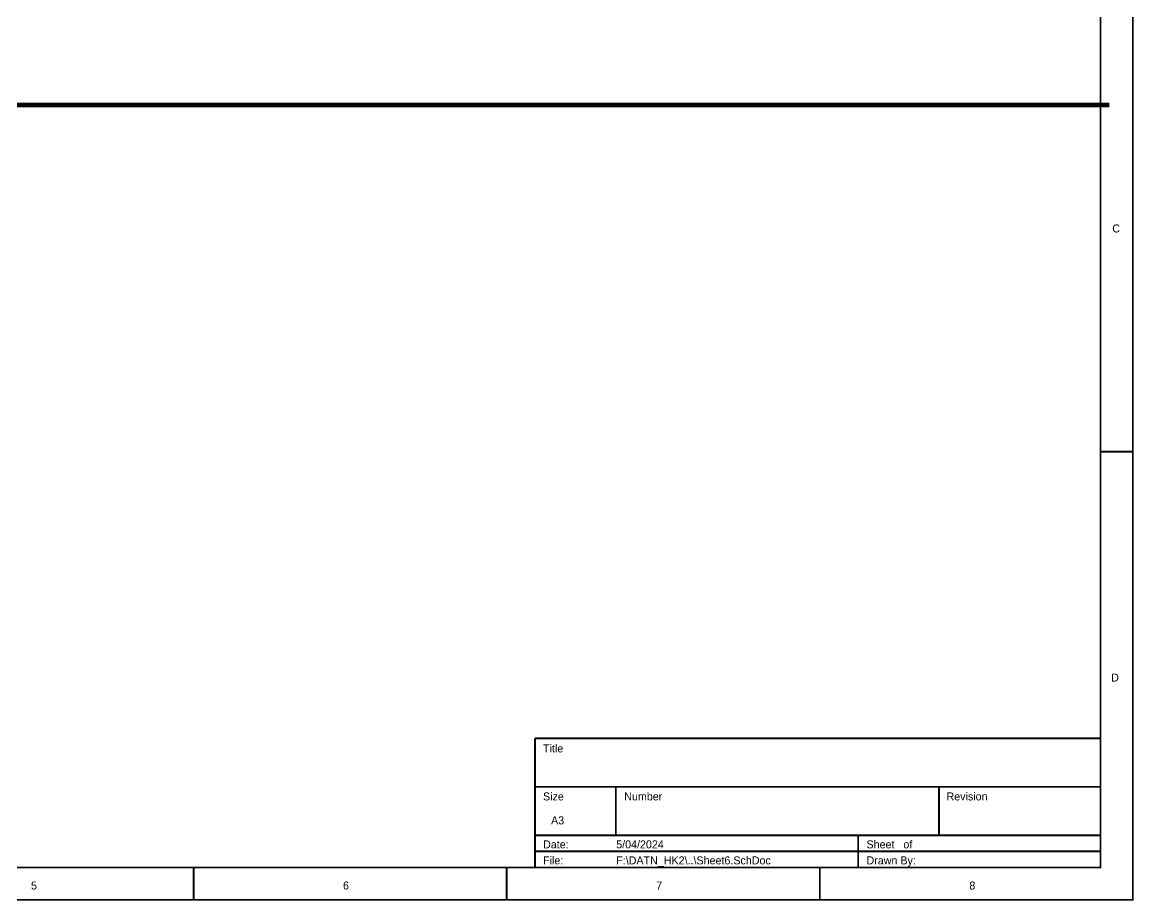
# Model space of a CAD drawing. Header units: millimetres. Extents: x 0 to 394, y 0 to 282.
# Drawn here: x 219.1 to 393.8, y -0.1 to 138 of the extents above; entities that cross this region are included whole.
import ezdxf

# ---------------------------------------------------------------- set-up
doc = ezdxf.new("R2010")
doc.units = ezdxf.units.MM
doc.layers.add('Sheet', color=255, linetype='Continuous')

msp = doc.modelspace()

# ---------------------------------------------------------------- linework, layer by layer
at = {"layer": 'Sheet'}
for points, const_width in [([(0.02, 281.94), (393.7, 281.94), (393.7, 0), (0.02, 0), (0.02, 281.94)], 0.3), ([(0.02, 281.94), (0.02, 0), (393.7, 0), (393.7, 281.94), (0.02, 281.94), (0.02, 281.94)], 0.0991), ([(5.1, 276.84), (388.62, 276.84), (388.62, 5.08), (5.1, 5.08), (5.1, 276.84)], 0.3), ([(5.1, 276.84), (5.1, 5.08), (388.62, 5.08), (388.62, 276.84), (5.1, 276.84), (5.1, 276.84)], 0.0991)]:
    msp.add_lwpolyline(points, close=True, dxfattribs=dict(at, const_width=const_width))
for points, const_width in [([(160.01, 125), (390.02, 125)], 0.749), ([(393.7, 70.48), (388.62, 70.48)], 0.3), ([(299.72, 25.39), (299.72, 5.08)], 0.3), ([(299.72, 25.38), (388.62, 25.38)], 0.3), ([(299.72, 17.77), (388.62, 17.77)], 0.3), ([(312.42, 17.78), (312.42, 10.15)], 0.3), ([(363.22, 17.78), (363.22, 10.15)], 0.3), ([(299.72, 10.15), (388.62, 10.15)], 0.3), ([(350.52, 10.15), (350.52, 5.08)], 0.3), ([(299.72, 7.61), (388.62, 7.61)], 0.3), ([(246.06, 0), (246.06, 5.08)], 0.3), ([(295.27, 0), (295.27, 5.08)], 0.3), ([(344.49, 0), (344.49, 5.08)], 0.3), ([(393.7, 0), (393.7, 5.08)], 0.3)]:
    msp.add_lwpolyline(points, dxfattribs=dict(at, const_width=const_width))

# ---------------------------------------------------------------- texts
for s, height, p in [('C', 1.26, (390.47, 104.94)), ('D', 1.26, (390.29, 34.32)), ('Title', 1.258, (300.98, 23.18)), ('Size', 1.258, (300.98, 15.63)), ('Number', 1.258, (313.74, 15.63)), ('Revision', 1.258, (364.41, 15.63)), ('A3', 1.258, (302.24, 11.86)), ('Date:', 1.258, (300.98, 8.09)), ('5/04/2024', 1.258, (312.48, 8.09)), ('Sheet   of', 1.258, (351.83, 8.09)), ('File:', 1.258, (300.98, 5.57)), ('F:\\DATN_HK2\\..\\Sheet6.SchDoc', 1.2579, (312.48, 5.57)), ('Drawn By:', 1.258, (351.83, 5.57)), ('5', 1.26, (220.48, 1.62)), ('6', 1.26, (269.53, 1.62)), ('7', 1.26, (318.77, 1.62)), ('8', 1.26, (368, 1.62))]:
    msp.add_text(s, height=height, dxfattribs=at).set_placement(p)

doc.saveas('drawing.dxf')
